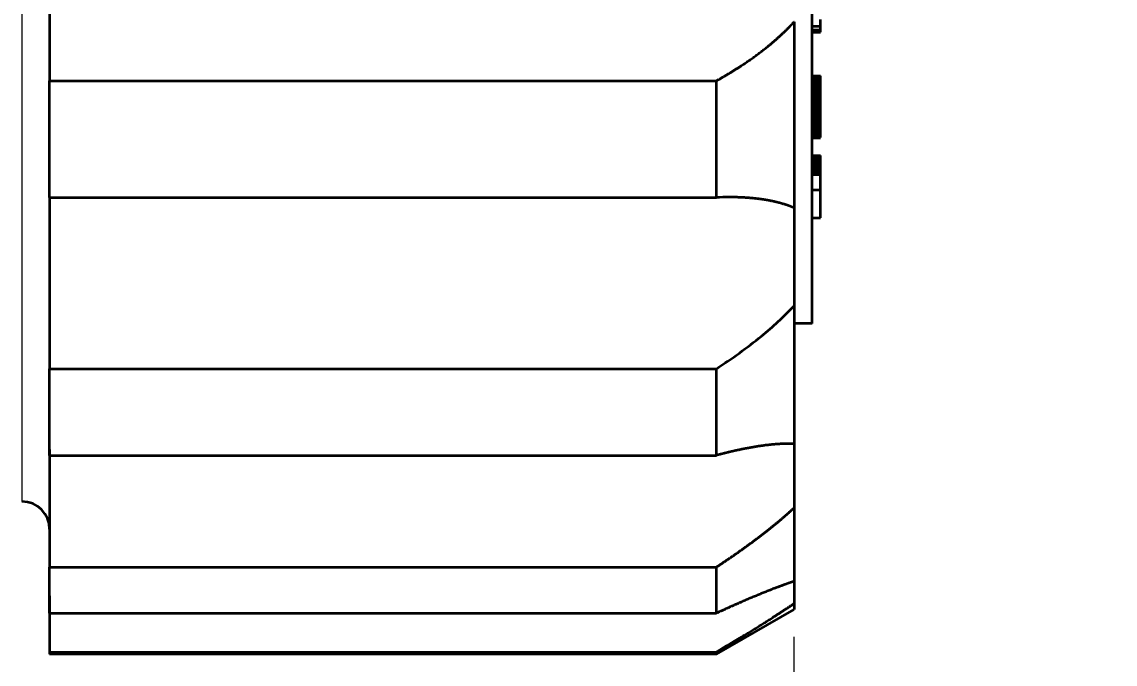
# Model space of a CAD drawing. Extents: x 23 to 472, y 3 to 294.
# Drawn here: x 340.04 to 359.72, y 193.58 to 205.14 of the extents above; entities that cross this region are included whole.
import ezdxf
from ezdxf.enums import TextEntityAlignment as Align

# ---------------------------------------------------------------- set-up
doc = ezdxf.new("R2010")
doc.units = 0
doc.layers.get('0').update_dxf_attribs({"lineweight": 13})
doc.styles.get("Standard").update_dxf_attribs({"font": 'isocp.shx'})
doc.dimstyles.get("Standard").update_dxf_attribs({"dimtxt": 2.5, "dimasz": 2.5, "dimexe": 1.25, "dimexo": 0.625, "dimtad": 1, "dimcen": 2.5, "dimadec": 0, "dimazin": 0, "dimtfac": 1, "dimtmove": 0, "dimatfit": 0, "dimfxl": 0, "dimarcsym": 0})

# ---------------------------------------------------------------- blocks, each defined once
blk = doc.blocks.new('*D')
at = {"color": 7, "lineweight": 13}
for p, q in [((369.263, 239.553), (395.349, 194.212)), ((363.234, 234.837), (397.923, 198.622))]:
    blk.add_line(p, q, dxfattribs=at)
at = {"color": 34, "lineweight": 13, "ltscale": 0.415699}
blk.add_line((121.028, 197.011), (121.028, 180.383), dxfattribs=at)
at = {"color": 34, "lineweight": 13, "ltscale": 0.421525}
blk.add_line((278.401, 197.011), (278.401, 180.15), dxfattribs=at)
at = {"color": 34, "lineweight": 13}
for p, q in [((45.716, 194.074), (45.716, 169.46)), ((353.941, 194.074), (353.941, 169.46)), ((45.716, 182.383), (121.028, 182.383)), ((278.401, 182.15), (353.941, 182.15)), ((45.716, 171.46), (353.941, 171.46))]:
    blk.add_line(p, q, dxfattribs=at)
at = {"color": 34, "lineweight": 13, "ltscale": 0.342256}
blk.add_line((45.716, 194.074), (45.716, 180.383), dxfattribs=at)
at = {"color": 34, "lineweight": 13, "ltscale": 0.348082}
blk.add_line((353.941, 194.074), (353.941, 180.15), dxfattribs=at)
at = {"color": 7, "lineweight": 13}
for points in [[(376.315, 228.334), (374.903, 229.751), (375.418, 227.818)], [(374.039, 224.304), (372.329, 225.341), (373.292, 223.588)], [(396.213, 199.659), (397.923, 198.622), (396.96, 200.375)], [(393.937, 195.629), (395.349, 194.212), (394.834, 196.145)]]:
    blk.add_lwpolyline(points, dxfattribs=at)
at = {"color": 34, "lineweight": 13}
for points in [[(47.647, 182.901), (45.716, 182.383), (47.647, 181.866)], [(119.096, 181.866), (121.028, 182.383), (119.096, 182.901)], [(280.332, 182.668), (278.401, 182.15), (280.332, 181.633)], [(352.01, 181.633), (353.941, 182.15), (352.01, 182.668)], [(47.647, 171.978), (45.716, 171.46), (47.647, 170.943)], [(352.01, 170.943), (353.941, 171.46), (352.01, 171.978)]]:
    blk.add_lwpolyline(points, dxfattribs=at)
at = {"color": 7, "lineweight": 13}
for s, rotation, p, p2 in [('%%c', 299.913, (370.13, 240.052), (371.377, 237.885)), ('82', 299.913, (371.875, 237.018), (374.062, 233.217)), ('%%c', 313.7669, (363.956, 235.528), (365.685, 233.723)), ('74', 313.7669, (366.377, 233.001), (369.41, 229.834))]:
    blk.add_text(s, height=2.5, rotation=rotation, dxfattribs=at).set_placement(p, p2, align=Align.FIT)
at = {"color": 34, "lineweight": 13}
for s, height, p, p2 in [('/[6.3]', 3.5, (93.533, 183.383), (107.906, 183.383)), ('/[6.3]', 3.5, (326.333, 183.15), (340.705, 183.15)), ('155', 3.5, (74.21, 183.383), (83.768, 183.383)), ('155', 3.5, (307.009, 183.15), (316.567, 183.15)), ('%%p50', 2.45, (85.868, 183.908), (92.533, 183.908)), ('%%p50', 2.45, (318.667, 183.675), (325.333, 183.675)), ('"L"', 3.5, (194.441, 172.46), (202.031, 172.46)), ('%%p50', 2.45, (204.131, 172.985), (210.797, 172.985))]:
    blk.add_text(s, height=height, dxfattribs=at).set_placement(p, p2, align=Align.FIT)
blk = doc.blocks.new('BLOCK4531')
at = {"color": 1, "lineweight": 13}
blk.add_line((-10.2, 31.5), (-10.2, -31.5), dxfattribs=at)
at = {"color": 1, "lineweight": 35}
for p, q in [((18.25, -25.1), (18.25, -1)), ((-9.2, -16.36), (14.806, -16.36)), ((-9.2, -20.56), (14.806, -20.56)), ((-9.2, -26.724), (14.806, -26.724)), ((-9.2, -29.842), (14.806, -29.842)), ((-9.2, -33.864), (14.806, -33.864)), ((-9.2, -35.523), (14.806, -35.523)), ((-9.2, -36.92), (14.806, -36.92)), ((14.806, -37), (-9.2, -37))]:
    blk.add_line(p, q, dxfattribs=at)
at = {"color": 1, "lineweight": 35, "ltscale": 0.069116}
blk.add_line((-9.2, -13.595), (-9.2, -16.36), dxfattribs=at)
at = {"color": 1, "lineweight": 35, "ltscale": 0.006037}
blk.add_line((18.55, -14.396), (18.55, -14.154), dxfattribs=at)
at = {"color": 1, "lineweight": 35, "ltscale": 0.167327}
blk.add_line((17.6, -14.241), (17.6, -20.934), dxfattribs=at)
at = {"color": 1, "lineweight": 35, "ltscale": 0.0075}
for p, q in [((18.25, -14.396), (18.55, -14.396)), ((18.25, -14.524), (18.55, -14.524)), ((18.25, -14.611), (18.55, -14.611)), ((18.25, -16.186), (18.55, -16.186)), ((18.25, -16.212), (18.55, -16.212)), ((18.25, -16.225), (18.55, -16.225)), ((18.25, -16.239), (18.55, -16.239)), ((18.25, -16.256), (18.55, -16.256)), ((18.25, -16.275), (18.55, -16.275)), ((18.25, -16.295), (18.55, -16.295)), ((18.25, -16.318), (18.55, -16.318)), ((18.25, -16.342), (18.55, -16.342)), ((18.25, -16.368), (18.55, -16.368)), ((18.25, -16.396), (18.55, -16.396)), ((18.25, -16.425), (18.55, -16.425)), ((18.25, -16.457), (18.55, -16.457)), ((18.25, -16.49), (18.55, -16.49)), ((18.25, -16.524), (18.55, -16.524)), ((18.25, -16.56), (18.55, -16.56)), ((18.25, -16.597), (18.55, -16.597)), ((18.25, -16.635), (18.55, -16.635)), ((18.25, -16.675), (18.55, -16.675)), ((18.25, -16.717), (18.55, -16.717)), ((18.25, -16.76), (18.55, -16.76)), ((18.25, -16.804), (18.55, -16.804)), ((18.25, -16.843), (18.55, -16.843)), ((18.25, -16.882), (18.55, -16.882)), ((18.25, -16.92), (18.55, -16.92)), ((18.25, -16.957), (18.55, -16.957)), ((18.25, -16.994), (18.55, -16.994)), ((18.25, -17.03), (18.55, -17.03)), ((18.25, -17.066), (18.55, -17.066)), ((18.25, -17.1), (18.55, -17.1)), ((18.25, -17.134), (18.55, -17.134)), ((18.25, -17.168), (18.55, -17.168)), ((18.25, -17.2), (18.55, -17.2)), ((18.25, -17.231), (18.55, -17.231)), ((18.25, -17.26), (18.55, -17.26)), ((18.25, -17.288), (18.55, -17.288)), ((18.25, -17.314), (18.55, -17.314)), ((18.25, -17.339), (18.55, -17.339)), ((18.25, -17.362), (18.55, -17.362)), ((18.25, -17.384), (18.55, -17.384)), ((18.25, -17.404), (18.55, -17.404)), ((18.25, -17.423), (18.55, -17.423)), ((18.25, -17.44), (18.55, -17.44)), ((18.25, -17.455), (18.55, -17.455)), ((18.25, -17.468), (18.55, -17.468)), ((18.25, -17.48), (18.55, -17.48)), ((18.25, -17.49), (18.55, -17.49)), ((18.25, -17.498), (18.55, -17.498)), ((18.25, -17.504), (18.55, -17.504)), ((18.25, -17.508), (18.55, -17.508)), ((18.25, -17.511), (18.55, -17.511)), ((18.25, -17.512), (18.55, -17.512)), ((18.25, -17.533), (18.55, -17.533)), ((18.25, -17.563), (18.55, -17.563)), ((18.25, -17.594), (18.55, -17.594)), ((18.25, -17.626), (18.55, -17.626)), ((18.25, -17.658), (18.55, -17.658)), ((18.25, -17.702), (18.55, -17.702)), ((18.25, -17.745), (18.55, -17.745)), ((18.25, -17.787), (18.55, -17.787)), ((18.25, -17.829), (18.55, -17.829)), ((18.25, -17.869), (18.55, -17.869)), ((18.25, -17.908), (18.55, -17.908)), ((18.25, -17.946), (18.55, -17.946)), ((18.25, -17.983), (18.55, -17.983)), ((18.25, -18.019), (18.55, -18.019)), ((18.25, -18.054), (18.55, -18.054)), ((18.25, -18.087), (18.55, -18.087)), ((18.25, -18.119), (18.55, -18.119)), ((18.25, -18.15), (18.55, -18.15)), ((18.25, -18.178), (18.55, -18.178)), ((18.25, -18.206), (18.55, -18.206)), ((18.25, -18.231), (18.55, -18.231)), ((18.25, -18.255), (18.55, -18.255)), ((18.25, -18.277), (18.55, -18.277)), ((18.25, -18.298), (18.55, -18.298)), ((18.25, -18.317), (18.55, -18.317)), ((18.25, -18.335), (18.55, -18.335)), ((18.25, -18.35), (18.55, -18.35)), ((18.25, -18.364), (18.55, -18.364)), ((18.25, -18.376), (18.55, -18.376)), ((18.25, -18.386), (18.55, -18.386)), ((18.25, -18.394), (18.55, -18.394)), ((18.25, -18.401), (18.55, -18.401)), ((18.25, -18.405), (18.55, -18.405)), ((18.25, -18.408), (18.55, -18.408)), ((18.25, -18.409), (18.55, -18.409)), ((18.25, -19.05), (18.55, -19.05)), ((18.25, -19.05), (18.55, -19.05)), ((18.25, -19.052), (18.55, -19.052)), ((18.25, -19.055), (18.55, -19.055)), ((18.25, -19.059), (18.55, -19.059)), ((18.25, -19.064), (18.55, -19.064)), ((18.25, -19.071), (18.55, -19.071)), ((18.25, -19.078), (18.55, -19.078)), ((18.25, -19.087), (18.55, -19.087)), ((18.25, -19.097), (18.55, -19.097)), ((18.25, -19.108), (18.55, -19.108)), ((18.25, -19.121), (18.55, -19.121)), ((18.25, -19.134), (18.55, -19.134)), ((18.25, -19.149), (18.55, -19.149)), ((18.25, -19.165), (18.55, -19.165)), ((18.25, -19.182), (18.55, -19.182)), ((18.25, -19.201), (18.55, -19.201)), ((18.25, -19.22), (18.55, -19.22)), ((18.25, -19.241), (18.55, -19.241)), ((18.25, -19.263), (18.55, -19.263)), ((18.25, -19.286), (18.55, -19.286)), ((18.25, -19.305), (18.55, -19.305)), ((18.25, -19.324), (18.55, -19.324)), ((18.25, -19.344), (18.55, -19.344)), ((18.25, -19.365), (18.55, -19.365)), ((18.25, -19.386), (18.55, -19.386)), ((18.25, -19.409), (18.55, -19.409)), ((18.25, -19.432), (18.55, -19.432)), ((18.25, -19.456), (18.55, -19.456)), ((18.25, -19.481), (18.55, -19.481)), ((18.25, -19.506), (18.55, -19.506)), ((18.25, -19.525), (18.55, -19.525)), ((18.25, -19.546), (18.55, -19.546)), ((18.25, -19.569), (18.55, -19.569)), ((18.25, -19.593), (18.55, -19.593)), ((18.25, -19.619), (18.55, -19.619)), ((18.25, -19.646), (18.55, -19.646)), ((18.25, -19.675), (18.55, -19.675)), ((18.25, -19.706), (18.55, -19.706)), ((18.25, -19.739), (18.55, -19.739)), ((18.25, -20.29), (18.55, -20.29)), ((18.25, -21.298), (18.55, -21.298))]:
    blk.add_line(p, q, dxfattribs=at)
at = {"color": 1, "lineweight": 35, "ltscale": 0.003218}
blk.add_line((18.55, -14.524), (18.55, -14.396), dxfattribs=at)
at = {"color": 1, "lineweight": 35, "ltscale": 0.002174}
blk.add_line((18.55, -14.611), (18.55, -14.524), dxfattribs=at)
at = {"color": 1, "lineweight": 35, "ltscale": 0.105014}
for p, q in [((-9.2, -20.56), (-9.2, -16.36)), ((14.806, -20.56), (14.806, -16.36))]:
    blk.add_line(p, q, dxfattribs=at)
at = {"color": 1, "lineweight": 35, "ltscale": 0.000639361}
blk.add_line((18.55, -16.212), (18.55, -16.186), dxfattribs=at)
at = {"color": 1, "lineweight": 35, "ltscale": 0.000325}
blk.add_line((18.55, -16.225), (18.55, -16.212), dxfattribs=at)
at = {"color": 1, "lineweight": 35, "ltscale": 0.00037195}
blk.add_line((18.55, -16.239), (18.55, -16.225), dxfattribs=at)
at = {"color": 1, "lineweight": 35, "ltscale": 0.000418075}
blk.add_line((18.55, -16.256), (18.55, -16.239), dxfattribs=at)
at = {"color": 1, "lineweight": 35, "ltscale": 0.000465025}
for p, q in [((18.55, -16.275), (18.55, -16.256)), ((18.55, -19.305), (18.55, -19.286))]:
    blk.add_line(p, q, dxfattribs=at)
at = {"color": 1, "lineweight": 35, "ltscale": 0.00051115}
blk.add_line((18.55, -16.295), (18.55, -16.275), dxfattribs=at)
at = {"color": 1, "lineweight": 35, "ltscale": 0.0005581}
for p, q in [((18.55, -16.318), (18.55, -16.295)), ((18.55, -18.277), (18.55, -18.255))]:
    blk.add_line(p, q, dxfattribs=at)
at = {"color": 1, "lineweight": 35, "ltscale": 0.00060425}
blk.add_line((18.55, -16.342), (18.55, -16.318), dxfattribs=at)
at = {"color": 1, "lineweight": 35, "ltscale": 0.000651175}
blk.add_line((18.55, -16.368), (18.55, -16.342), dxfattribs=at)
at = {"color": 1, "lineweight": 35, "ltscale": 0.000697325}
blk.add_line((18.55, -16.396), (18.55, -16.368), dxfattribs=at)
at = {"color": 1, "lineweight": 35, "ltscale": 0.00074425}
blk.add_line((18.55, -16.425), (18.55, -16.396), dxfattribs=at)
at = {"color": 1, "lineweight": 35, "ltscale": 0.00078545}
blk.add_line((18.55, -16.457), (18.55, -16.425), dxfattribs=at)
at = {"color": 1, "lineweight": 35, "ltscale": 0.0008209}
blk.add_line((18.55, -16.49), (18.55, -16.457), dxfattribs=at)
at = {"color": 1, "lineweight": 35, "ltscale": 0.0008568}
blk.add_line((18.55, -16.524), (18.55, -16.49), dxfattribs=at)
at = {"color": 1, "lineweight": 35, "ltscale": 0.000893025}
blk.add_line((18.55, -16.56), (18.55, -16.524), dxfattribs=at)
at = {"color": 1, "lineweight": 35, "ltscale": 0.000928475}
blk.add_line((18.55, -16.597), (18.55, -16.56), dxfattribs=at)
at = {"color": 1, "lineweight": 35, "ltscale": 0.000964375}
blk.add_line((18.55, -16.635), (18.55, -16.597), dxfattribs=at)
at = {"color": 1, "lineweight": 35, "ltscale": 0.001}
blk.add_line((18.55, -16.675), (18.55, -16.635), dxfattribs=at)
at = {"color": 1, "lineweight": 35, "ltscale": 0.001036}
blk.add_line((18.55, -16.717), (18.55, -16.675), dxfattribs=at)
at = {"color": 1, "lineweight": 35, "ltscale": 0.001072}
blk.add_line((18.55, -16.76), (18.55, -16.717), dxfattribs=at)
at = {"color": 1, "lineweight": 35, "ltscale": 0.001108}
blk.add_line((18.55, -16.804), (18.55, -16.76), dxfattribs=at)
at = {"color": 1, "lineweight": 35, "ltscale": 0.000984175}
blk.add_line((18.55, -16.843), (18.55, -16.804), dxfattribs=at)
at = {"color": 1, "lineweight": 35, "ltscale": 0.000967425}
blk.add_line((18.55, -16.882), (18.55, -16.843), dxfattribs=at)
at = {"color": 1, "lineweight": 35, "ltscale": 0.000951}
blk.add_line((18.55, -16.92), (18.55, -16.882), dxfattribs=at)
at = {"color": 1, "lineweight": 35, "ltscale": 0.0009342}
blk.add_line((18.55, -16.957), (18.55, -16.92), dxfattribs=at)
at = {"color": 1, "lineweight": 35, "ltscale": 0.000917825}
blk.add_line((18.55, -16.994), (18.55, -16.957), dxfattribs=at)
at = {"color": 1, "lineweight": 35, "ltscale": 0.000901025}
blk.add_line((18.55, -17.03), (18.55, -16.994), dxfattribs=at)
at = {"color": 1, "lineweight": 35, "ltscale": 0.00088425}
blk.add_line((18.55, -17.066), (18.55, -17.03), dxfattribs=at)
at = {"color": 1, "lineweight": 35, "ltscale": 0.00086785}
blk.add_line((18.55, -17.1), (18.55, -17.066), dxfattribs=at)
at = {"color": 1, "lineweight": 35, "ltscale": 0.00085105}
blk.add_line((18.55, -17.134), (18.55, -17.1), dxfattribs=at)
at = {"color": 1, "lineweight": 35, "ltscale": 0.000834675}
blk.add_line((18.55, -17.168), (18.55, -17.134), dxfattribs=at)
at = {"color": 1, "lineweight": 35, "ltscale": 0.000807175}
blk.add_line((18.55, -17.2), (18.55, -17.168), dxfattribs=at)
at = {"color": 1, "lineweight": 35, "ltscale": 0.000769425}
blk.add_line((18.55, -17.231), (18.55, -17.2), dxfattribs=at)
at = {"color": 1, "lineweight": 35, "ltscale": 0.00073165}
blk.add_line((18.55, -17.26), (18.55, -17.231), dxfattribs=at)
at = {"color": 1, "lineweight": 35, "ltscale": 0.0006939}
blk.add_line((18.55, -17.288), (18.55, -17.26), dxfattribs=at)
at = {"color": 1, "lineweight": 35, "ltscale": 0.00065575}
blk.add_line((18.55, -17.314), (18.55, -17.288), dxfattribs=at)
at = {"color": 1, "lineweight": 35, "ltscale": 0.000617975}
blk.add_line((18.55, -17.339), (18.55, -17.314), dxfattribs=at)
at = {"color": 1, "lineweight": 35, "ltscale": 0.000580225}
blk.add_line((18.55, -17.362), (18.55, -17.339), dxfattribs=at)
at = {"color": 1, "lineweight": 35, "ltscale": 0.000542075}
blk.add_line((18.55, -17.384), (18.55, -17.362), dxfattribs=at)
at = {"color": 1, "lineweight": 35, "ltscale": 0.000504675}
blk.add_line((18.55, -17.404), (18.55, -17.384), dxfattribs=at)
at = {"color": 1, "lineweight": 35, "ltscale": 0.00046655}
blk.add_line((18.55, -17.423), (18.55, -17.404), dxfattribs=at)
at = {"color": 1, "lineweight": 35, "ltscale": 0.000425325}
blk.add_line((18.55, -17.44), (18.55, -17.423), dxfattribs=at)
at = {"color": 1, "lineweight": 35, "ltscale": 0.000380325}
blk.add_line((18.55, -17.455), (18.55, -17.44), dxfattribs=at)
at = {"color": 1, "lineweight": 35, "ltscale": 0.0003357}
blk.add_line((18.55, -17.468), (18.55, -17.455), dxfattribs=at)
at = {"color": 1, "lineweight": 35, "ltscale": 0.00029105}
blk.add_line((18.55, -17.48), (18.55, -17.468), dxfattribs=at)
at = {"color": 1, "lineweight": 35, "ltscale": 0.00024605}
blk.add_line((18.55, -17.49), (18.55, -17.48), dxfattribs=at)
at = {"color": 1, "lineweight": 35, "ltscale": 0.0002018}
blk.add_line((18.55, -17.498), (18.55, -17.49), dxfattribs=at)
at = {"color": 1, "lineweight": 35, "ltscale": 0.0001564}
blk.add_line((18.55, -17.504), (18.55, -17.498), dxfattribs=at)
at = {"color": 1, "lineweight": 35, "ltscale": 0.000743475}
blk.add_line((18.55, -17.533), (18.55, -17.503), dxfattribs=at)
at = {"color": 1, "lineweight": 35, "ltscale": 0.00011215}
blk.add_line((18.55, -17.508), (18.55, -17.504), dxfattribs=at)
at = {"color": 1, "lineweight": 35, "ltscale": 6.715e-05}
blk.add_line((18.55, -17.511), (18.55, -17.508), dxfattribs=at)
at = {"color": 1, "lineweight": 35, "ltscale": 0.00075875}
blk.add_line((18.55, -17.563), (18.55, -17.533), dxfattribs=at)
at = {"color": 1, "lineweight": 35, "ltscale": 0.000774375}
blk.add_line((18.55, -17.594), (18.55, -17.563), dxfattribs=at)
at = {"color": 1, "lineweight": 35, "ltscale": 0.000790025}
blk.add_line((18.55, -17.626), (18.55, -17.594), dxfattribs=at)
at = {"color": 1, "lineweight": 35, "ltscale": 0.000805675}
blk.add_line((18.55, -17.658), (18.55, -17.626), dxfattribs=at)
at = {"color": 1, "lineweight": 35, "ltscale": 0.001107}
blk.add_line((18.55, -17.702), (18.55, -17.658), dxfattribs=at)
at = {"color": 1, "lineweight": 35, "ltscale": 0.001081}
blk.add_line((18.55, -17.745), (18.55, -17.702), dxfattribs=at)
at = {"color": 1, "lineweight": 35, "ltscale": 0.001055}
blk.add_line((18.55, -17.787), (18.55, -17.745), dxfattribs=at)
at = {"color": 1, "lineweight": 35, "ltscale": 0.001029}
blk.add_line((18.55, -17.829), (18.55, -17.787), dxfattribs=at)
at = {"color": 1, "lineweight": 35, "ltscale": 0.001003}
blk.add_line((18.55, -17.869), (18.55, -17.829), dxfattribs=at)
at = {"color": 1, "lineweight": 35, "ltscale": 0.000976925}
blk.add_line((18.55, -17.908), (18.55, -17.869), dxfattribs=at)
at = {"color": 1, "lineweight": 35, "ltscale": 0.000950625}
blk.add_line((18.55, -17.946), (18.55, -17.908), dxfattribs=at)
at = {"color": 1, "lineweight": 35, "ltscale": 0.000925075}
blk.add_line((18.55, -17.983), (18.55, -17.946), dxfattribs=at)
at = {"color": 1, "lineweight": 35, "ltscale": 0.00089835}
blk.add_line((18.55, -18.019), (18.55, -17.983), dxfattribs=at)
at = {"color": 1, "lineweight": 35, "ltscale": 0.000872425}
blk.add_line((18.55, -18.054), (18.55, -18.019), dxfattribs=at)
at = {"color": 1, "lineweight": 35, "ltscale": 0.000839625}
blk.add_line((18.55, -18.087), (18.55, -18.054), dxfattribs=at)
at = {"color": 1, "lineweight": 35, "ltscale": 0.000799175}
blk.add_line((18.55, -18.119), (18.55, -18.087), dxfattribs=at)
at = {"color": 1, "lineweight": 35, "ltscale": 0.000759125}
blk.add_line((18.55, -18.15), (18.55, -18.119), dxfattribs=at)
at = {"color": 1, "lineweight": 35, "ltscale": 0.000719075}
blk.add_line((18.55, -18.178), (18.55, -18.15), dxfattribs=at)
at = {"color": 1, "lineweight": 35, "ltscale": 0.000678625}
blk.add_line((18.55, -18.206), (18.55, -18.178), dxfattribs=at)
at = {"color": 1, "lineweight": 35, "ltscale": 0.000638575}
blk.add_line((18.55, -18.231), (18.55, -18.206), dxfattribs=at)
at = {"color": 1, "lineweight": 35, "ltscale": 0.000598525}
blk.add_line((18.55, -18.255), (18.55, -18.231), dxfattribs=at)
at = {"color": 1, "lineweight": 35, "ltscale": 0.000518025}
blk.add_line((18.55, -18.298), (18.55, -18.277), dxfattribs=at)
at = {"color": 1, "lineweight": 35, "ltscale": 0.000478}
blk.add_line((18.55, -18.317), (18.55, -18.298), dxfattribs=at)
at = {"color": 1, "lineweight": 35, "ltscale": 0.00043525}
blk.add_line((18.55, -18.335), (18.55, -18.317), dxfattribs=at)
at = {"color": 1, "lineweight": 35, "ltscale": 0.0003891}
blk.add_line((18.55, -18.35), (18.55, -18.335), dxfattribs=at)
at = {"color": 1, "lineweight": 35, "ltscale": 0.000343325}
blk.add_line((18.55, -18.364), (18.55, -18.35), dxfattribs=at)
at = {"color": 1, "lineweight": 35, "ltscale": 0.00029755}
blk.add_line((18.55, -18.376), (18.55, -18.364), dxfattribs=at)
at = {"color": 1, "lineweight": 35, "ltscale": 0.00025215}
blk.add_line((18.55, -18.386), (18.55, -18.376), dxfattribs=at)
at = {"color": 1, "lineweight": 35, "ltscale": 0.000205975}
blk.add_line((18.55, -18.394), (18.55, -18.386), dxfattribs=at)
at = {"color": 1, "lineweight": 35, "ltscale": 0.000160225}
blk.add_line((18.55, -18.401), (18.55, -18.394), dxfattribs=at)
at = {"color": 1, "lineweight": 35, "ltscale": 0.00011445}
blk.add_line((18.55, -18.405), (18.55, -18.401), dxfattribs=at)
at = {"color": 1, "lineweight": 35, "ltscale": 6.865e-05}
blk.add_line((18.55, -18.408), (18.55, -18.405), dxfattribs=at)
at = {"color": 1, "lineweight": 35, "ltscale": 4.425e-05}
blk.add_line((18.55, -19.052), (18.55, -19.05), dxfattribs=at)
at = {"color": 1, "lineweight": 35, "ltscale": 7.3225e-05}
blk.add_line((18.55, -19.055), (18.55, -19.052), dxfattribs=at)
at = {"color": 1, "lineweight": 35, "ltscale": 0.000103}
blk.add_line((18.55, -19.059), (18.55, -19.055), dxfattribs=at)
at = {"color": 1, "lineweight": 35, "ltscale": 0.000132375}
blk.add_line((18.55, -19.064), (18.55, -19.059), dxfattribs=at)
at = {"color": 1, "lineweight": 35, "ltscale": 0.00016175}
blk.add_line((18.55, -19.071), (18.55, -19.064), dxfattribs=at)
at = {"color": 1, "lineweight": 35, "ltscale": 0.0001915}
blk.add_line((18.55, -19.078), (18.55, -19.071), dxfattribs=at)
at = {"color": 1, "lineweight": 35, "ltscale": 0.000220475}
blk.add_line((18.55, -19.087), (18.55, -19.078), dxfattribs=at)
at = {"color": 1, "lineweight": 35, "ltscale": 0.00025025}
blk.add_line((18.55, -19.097), (18.55, -19.087), dxfattribs=at)
at = {"color": 1, "lineweight": 35, "ltscale": 0.000279225}
blk.add_line((18.55, -19.108), (18.55, -19.097), dxfattribs=at)
at = {"color": 1, "lineweight": 35, "ltscale": 0.000309}
blk.add_line((18.55, -19.121), (18.55, -19.108), dxfattribs=at)
at = {"color": 1, "lineweight": 35, "ltscale": 0.000339125}
blk.add_line((18.55, -19.134), (18.55, -19.121), dxfattribs=at)
at = {"color": 1, "lineweight": 35, "ltscale": 0.000369275}
blk.add_line((18.55, -19.149), (18.55, -19.134), dxfattribs=at)
at = {"color": 1, "lineweight": 35, "ltscale": 0.000398625}
blk.add_line((18.55, -19.165), (18.55, -19.149), dxfattribs=at)
at = {"color": 1, "lineweight": 35, "ltscale": 0.000428775}
blk.add_line((18.55, -19.182), (18.55, -19.165), dxfattribs=at)
at = {"color": 1, "lineweight": 35, "ltscale": 0.0004589}
blk.add_line((18.55, -19.201), (18.55, -19.182), dxfattribs=at)
at = {"color": 1, "lineweight": 35, "ltscale": 0.000488675}
blk.add_line((18.55, -19.22), (18.55, -19.201), dxfattribs=at)
at = {"color": 1, "lineweight": 35, "ltscale": 0.0005188}
blk.add_line((18.55, -19.241), (18.55, -19.22), dxfattribs=at)
at = {"color": 1, "lineweight": 35, "ltscale": 0.00054855}
blk.add_line((18.55, -19.263), (18.55, -19.241), dxfattribs=at)
at = {"color": 1, "lineweight": 35, "ltscale": 0.0005783}
for p, q in [((18.55, -19.286), (18.55, -19.263)), ((18.55, -19.432), (18.55, -19.409))]:
    blk.add_line(p, q, dxfattribs=at)
at = {"color": 1, "lineweight": 35, "ltscale": 0.0004837}
blk.add_line((18.55, -19.324), (18.55, -19.305), dxfattribs=at)
at = {"color": 1, "lineweight": 35, "ltscale": 0.0005024}
blk.add_line((18.55, -19.344), (18.55, -19.324), dxfattribs=at)
at = {"color": 1, "lineweight": 35, "ltscale": 0.00052185}
blk.add_line((18.55, -19.365), (18.55, -19.344), dxfattribs=at)
at = {"color": 1, "lineweight": 35, "ltscale": 0.000540525}
blk.add_line((18.55, -19.386), (18.55, -19.365), dxfattribs=at)
at = {"color": 1, "lineweight": 35, "ltscale": 0.00055925}
blk.add_line((18.55, -19.409), (18.55, -19.386), dxfattribs=at)
at = {"color": 1, "lineweight": 35, "ltscale": 0.000597375}
blk.add_line((18.55, -19.456), (18.55, -19.432), dxfattribs=at)
at = {"color": 1, "lineweight": 35, "ltscale": 0.000616075}
blk.add_line((18.55, -19.481), (18.55, -19.456), dxfattribs=at)
at = {"color": 1, "lineweight": 35, "ltscale": 0.00063515}
blk.add_line((18.55, -19.506), (18.55, -19.481), dxfattribs=at)
at = {"color": 1, "lineweight": 35, "ltscale": 0.000481425}
blk.add_line((18.55, -19.525), (18.55, -19.506), dxfattribs=at)
at = {"color": 1, "lineweight": 35, "ltscale": 0.0005226}
blk.add_line((18.55, -19.546), (18.55, -19.525), dxfattribs=at)
at = {"color": 1, "lineweight": 35, "ltscale": 0.000563825}
blk.add_line((18.55, -19.569), (18.55, -19.546), dxfattribs=at)
at = {"color": 1, "lineweight": 35, "ltscale": 0.000605375}
blk.add_line((18.55, -19.593), (18.55, -19.569), dxfattribs=at)
at = {"color": 1, "lineweight": 35, "ltscale": 0.000646975}
blk.add_line((18.55, -19.619), (18.55, -19.593), dxfattribs=at)
at = {"color": 1, "lineweight": 35, "ltscale": 0.00068855}
blk.add_line((18.55, -19.646), (18.55, -19.619), dxfattribs=at)
at = {"color": 1, "lineweight": 35, "ltscale": 0.000729775}
blk.add_line((18.55, -19.675), (18.55, -19.646), dxfattribs=at)
at = {"color": 1, "lineweight": 35, "ltscale": 0.000771325}
blk.add_line((18.55, -19.706), (18.55, -19.675), dxfattribs=at)
at = {"color": 1, "lineweight": 35, "ltscale": 0.000812525}
blk.add_line((18.55, -19.739), (18.55, -19.706), dxfattribs=at)
at = {"color": 1, "lineweight": 35, "ltscale": 0.0008541}
blk.add_line((18.55, -19.773), (18.55, -19.739), dxfattribs=at)
at = {"color": 1, "lineweight": 35, "ltscale": 0.012918}
blk.add_line((18.55, -20.29), (18.55, -19.773), dxfattribs=at)
at = {"color": 1, "lineweight": 35, "ltscale": 0.025209}
blk.add_line((18.55, -21.298), (18.55, -20.29), dxfattribs=at)
at = {"color": 1, "lineweight": 35, "ltscale": 0.125}
blk.add_line((-9.2, -20.551), (-9.2, -25.551), dxfattribs=at)
at = {"color": 1, "lineweight": 35, "ltscale": 0.088194}
blk.add_line((17.6, -20.934), (17.6, -24.462), dxfattribs=at)
at = {"color": 1, "lineweight": 35, "ltscale": 0.124194}
blk.add_line((17.6, -24.462), (17.6, -29.43), dxfattribs=at)
at = {"color": 1, "lineweight": 35, "ltscale": 0.01625}
blk.add_line((18.25, -25.1), (17.6, -25.1), dxfattribs=at)
at = {"color": 1, "lineweight": 35, "ltscale": 0.029325}
blk.add_line((-9.2, -25.551), (-9.2, -26.724), dxfattribs=at)
at = {"color": 1, "lineweight": 35, "ltscale": 0.077944}
for p, q in [((-9.2, -29.842), (-9.2, -26.724)), ((14.806, -29.842), (14.806, -26.724))]:
    blk.add_line(p, q, dxfattribs=at)
at = {"color": 1, "lineweight": 35, "ltscale": 0.057567}
blk.add_line((17.6, -29.43), (17.6, -31.732), dxfattribs=at)
at = {"color": 1, "lineweight": 35, "ltscale": 0.105782}
blk.add_line((-9.2, -29.633), (-9.2, -33.864), dxfattribs=at)
at = {"color": 1, "lineweight": 35, "ltscale": 0.066081}
blk.add_line((17.6, -31.732), (17.6, -34.375), dxfattribs=at)
at = {"color": 1, "lineweight": 35, "ltscale": 0.041473}
for p, q in [((-9.2, -35.523), (-9.2, -33.864)), ((14.806, -35.523), (14.806, -33.864))]:
    blk.add_line(p, q, dxfattribs=at)
at = {"color": 1, "lineweight": 35, "ltscale": 0.019994}
blk.add_line((17.6, -34.375), (17.6, -35.175), dxfattribs=at)
at = {"color": 1, "lineweight": 35, "ltscale": 0.050613}
blk.add_line((-9.2, -34.896), (-9.2, -36.92), dxfattribs=at)
at = {"color": 1, "lineweight": 35, "ltscale": 0.080662}
blk.add_line((14.806, -37), (17.6, -35.387), dxfattribs=at)
at = {"color": 1, "lineweight": 35, "ltscale": 0.00529}
blk.add_line((17.6, -35.175), (17.6, -35.387), dxfattribs=at)
at = {"color": 1, "lineweight": 35, "ltscale": 0.001989}
for p, q in [((-9.2, -36.92), (-9.2, -37)), ((14.806, -37), (14.806, -36.92))]:
    blk.add_line(p, q, dxfattribs=at)
at = {"color": 1, "lineweight": 35}
for centre, radius, start, end in [((15.268, -31.564), 11.013, 90.0323, 92.4069), ((9.419, -16.822), 11.194, 308.7646, 316.9589), ((4.676, -10.99), 18.712, 302.7728, 308.9062), ((17.394, -33.619), 4.194, 87.1882, 90.0638), ((-10.2, -32.5), 1, 0, 90)]:
    blk.add_arc(centre, radius, start, end, dxfattribs=at)
for points, knots in [([(14.806, -16.36), (15.108, -16.192), (15.407, -16.015), (15.696, -15.831), (16.22, -15.475), (16.72, -15.081), (16.937, -14.898), (17.201, -14.657), (17.452, -14.401), (17.502, -14.348), (17.551, -14.295), (17.6, -14.241)], [0, 0, 0, 0, 0, 0, 3.106731, 3.106731, 3.106731, 5.604698, 5.604698, 5.604698, 6.235759, 6.235759, 6.235759, 6.235759, 6.235759, 6.235759]), ([(17.6, -20.934), (17.477, -20.881), (17.349, -20.834), (17.22, -20.793), (16.907, -20.707), (16.582, -20.646), (16.392, -20.618), (16.055, -20.579), (15.711, -20.559), (15.562, -20.554), (15.413, -20.551), (15.262, -20.551)], [0, 0, 0, 0, 0, 0, 1.472487, 1.472487, 1.472487, 3.453267, 3.453267, 3.453267, 4.957818, 4.957818, 4.957818, 4.957818, 4.957818, 4.957818]), ([(17.39, -29.425), (17.155, -29.425), (16.912, -29.439), (16.662, -29.465), (16.146, -29.537), (15.619, -29.642), (15.351, -29.702), (15.079, -29.769), (14.806, -29.842)], [0, 0, 0, 0, 0, 0, 2.648404, 2.648404, 2.648404, 5.377933, 5.377933, 5.377933, 5.377933, 5.377933, 5.377933]), ([(14.806, -33.864), (15.047, -33.704), (15.286, -33.542), (15.522, -33.379), (15.932, -33.088), (16.335, -32.787), (16.498, -32.663), (16.828, -32.404), (17.147, -32.139), (17.304, -32.003), (17.455, -31.869), (17.6, -31.732)], [0, 0, 0, 0, 0, 0, 2.509151, 2.509151, 2.509151, 4.399953, 4.399953, 4.399953, 6.235482, 6.235482, 6.235482, 6.235482, 6.235482, 6.235482]), ([(17.6, -34.375), (17.354, -34.458), (17.095, -34.552), (16.823, -34.656), (16.264, -34.879), (15.691, -35.125), (15.404, -35.251), (15.106, -35.385), (14.806, -35.523)], [0, 0, 0, 0, 0, 0, 2.907874, 2.907874, 2.907874, 5.959305, 5.959305, 5.959305, 5.959305, 5.959305, 5.959305]), ([(14.806, -36.92), (15.102, -36.743), (15.396, -36.566), (15.703, -36.38), (16.274, -36.031), (16.824, -35.685), (17.098, -35.51), (17.355, -35.341), (17.6, -35.175)], [0, 0, 0, 0, 0, 0, 3.05462, 3.05462, 3.05462, 6.041372, 6.041372, 6.041372, 6.041372, 6.041372, 6.041372])]:
    blk.add_open_spline(points, degree=5, knots=knots, dxfattribs=at)

msp = doc.modelspace()

# ---------------------------------------------------------------- block references
at = {"lineweight": 0, "xscale": 0.5, "yscale": 0.5, "zscale": 0.5}
msp.add_blockref('BLOCK4531', (345.1414, 212.2613), dxfattribs=at)

# ---------------------------------------------------------------- dimensions: what is measured, and where the dimension line sits
at = {"color": 0, "lineweight": 0}
for base, p1, p2, middle in [((353.9414, 182.1503), (278.4006, 198.0113), (353.9414, 195.0736), (323.8572, 182.1503)), ((121.0279, 182.3834), (45.7156, 195.0736), (121.0279, 198.0113), (91.058, 182.3834))]:
    dim = msp.add_linear_dim(base=base, p1=p1, p2=p2, angle=359.99809, text='155{}{%%p50}/[6.3]', dimstyle='Standard', override={"dimlfac": 2, "dimtol": 0, "dimlim": 0, "dimtp": 50, "dimtm": 50}, dxfattribs=at)
    dim.commit()
    dim.dimension.update_dxf_attribs({"geometry": '*D', "text_midpoint": middle, "dimtype": 160})
for p1, p2, middle in [((395.349, 194.2124), (374.903, 229.7505), (371.2293, 236.1359)), ((397.923, 198.6215), (372.3291, 225.3414), (365.9609, 231.9897))]:
    dim = msp.add_diameter_dim_2p(p1=p1, p2=p2, dimstyle='Standard', override={"dimlfac": 2}, dxfattribs=at)
    dim.commit()
    dim.dimension.update_dxf_attribs({"geometry": '*D', "text_midpoint": middle, "dimtype": 163})

doc.saveas('drawing.dxf')
